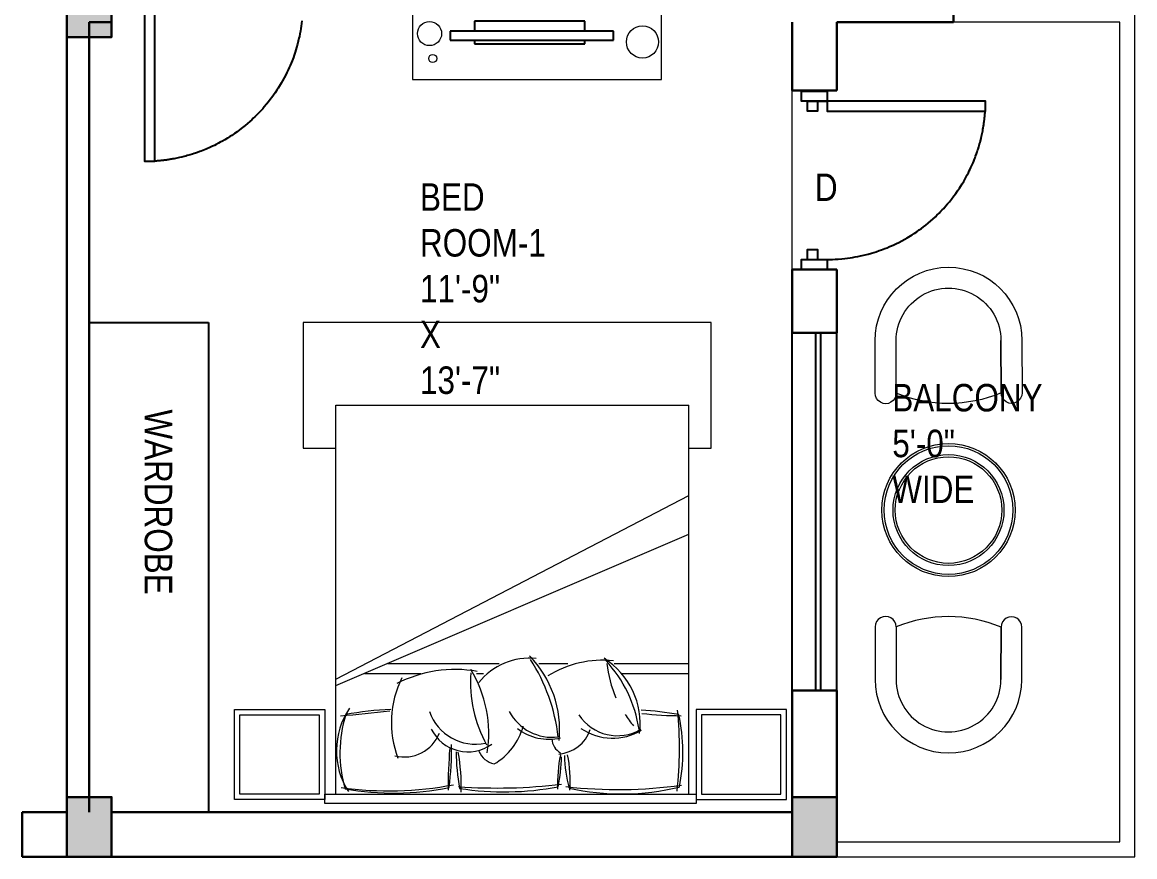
# Model space of a CAD drawing. Extents: x -454308 to 890911, y -14103 to 1343694.
# Drawn here: x 201007.8 to 201231.8, y 655392.3 to 655560.3 of the extents above; entities that cross this region are included whole.
import ezdxf

# ---------------------------------------------------------------- set-up
doc = ezdxf.new("R2010")
doc.units = 0
doc.header["$MEASUREMENT"] = 0
for name, color, linetype in [('A-Door', 144, 'Continuous'), ('cup', 126, 'Continuous'), ('PERSONA', 7, 'Continuous'), ('railing', 162, 'Continuous'), ('WIN', 4, 'Continuous')]:
    doc.layers.add(name, color=color, linetype=linetype)
for name, color, linetype, lineweight in [('A-FURN', 35, 'Continuous', 5), ('A-Wall', 7, 'Continuous', 30), ('AR-FUR', 11, 'Continuous', 9), ('col', 232, 'Continuous', 30), ('Hatch Gris Claro', 9, 'Continuous', 9), ('Muebles', 46, 'Continuous', 0), ('sill', 32, 'Continuous', 25), ('TXT', 42, 'Continuous', 25)]:
    doc.layers.add(name, color=color, linetype=linetype, lineweight=lineweight)
doc.styles.get("Standard").update_dxf_attribs({"font": 'stylu.ttf', "height": 7})

# ---------------------------------------------------------------- blocks, each defined once
blk = doc.blocks.new('cdsaf')
at = {"color": 5}
for p, q in [((1185429.42, 734143.15, 20311.96), (1185429.42, 734106.36, 20311.96)), ((1185431.44, 734143.15, 20311.96), (1185429.42, 734143.15, 20311.96)), ((1185431.44, 734106.36, 20311.96), (1185431.44, 734143.15, 20311.96)), ((1185427.16, 734136.71, 20311.96), (1185427.16, 734111.82, 20311.96)), ((1185429.42, 734136.71, 20311.96), (1185427.16, 734136.71, 20311.96)), ((1185432.29, 734136.71, 20311.96), (1185431.44, 734136.71, 20311.96)), ((1185432.29, 734111.82, 20311.96), (1185432.29, 734136.71, 20311.96)), ((1185427.16, 734111.82, 20311.96), (1185429.42, 734111.82, 20311.96)), ((1185431.44, 734111.82, 20311.96), (1185432.29, 734111.82, 20311.96)), ((1185429.42, 734106.36, 20311.96), (1185431.44, 734106.36, 20311.96))]:
    blk.add_line(p, q, dxfattribs=at)
blk = doc.blocks.new('WEWEEQ')
at = {"layer": 'Muebles'}
blk.add_lwpolyline([(1107845.51, 737873.28), (1107829.48, 737873.28), (1107829.48, 737823.12), (1107845.51, 737823.12)], close=True, dxfattribs=at)
for centre, radius in [((1107838.73, 737869.84), 2.43), ((1107833.71, 737869.19), 0.81), ((1107837.04, 737826.97), 3.24)]:
    blk.add_circle(centre, radius, dxfattribs=at)
at = {"color": 6, "linetype": 'ByBlock', "lineweight": 5, "xscale": 0.8945132207591084, "yscale": 0.8945132207591084, "zscale": 0.8945132207591084, "rotation": 180}
blk.add_blockref('cdsaf', (2168221.49, 1394533.53, 55552.59), dxfattribs=at)
blk = doc.blocks.new('bed 111111')
at = {"layer": 'AR-FUR'}
for p, q in [((-0.8649, 1.3945), (-0.8649, -0.4997)), ((-0.8172, 1.3945), (-0.8649, 1.3945)), ((-0.8172, -0.4997), (-0.8172, 1.3945)), ((-0.2634, -0.4435), (0.5086, 1.3565)), ((-0.151, 0.5919), (-0.151, 0.7393)), ((-0.2018, 0.2738), (-0.2018, 0.3108)), ((-0.8649, -0.4997), (-0.8172, -0.4997))]:
    blk.add_line(p, q, dxfattribs=at)
at = {"layer": 'AR-FUR', "color": 251}
for p, q in [((-0.8172, 1.3565), (1.1658, 1.3565)), ((-0.231, -0.4435), (0.7065, 1.3565)), ((-0.2018, 1.016), (-0.2018, 1.3565)), ((-0.151, 0.9769), (-0.151, 1.3565)), ((1.1658, -0.4435), (1.1658, 1.3565)), ((-0.151, -0.177), (-0.151, 0.3896)), ((-0.2018, -0.2973), (-0.2018, -0.0096)), ((-0.8172, -0.4435), (1.1658, -0.4435))]:
    blk.add_line(p, q, dxfattribs=at)
at = {"layer": 'AR-FUR'}
for points in [[(-0.3849, 1.8545), (-0.3849, 1.3945), (-0.8449, 1.3945), (-0.8449, 1.8545)], [(-0.4126, 1.8268), (-0.4126, 1.4222), (-0.8172, 1.4222), (-0.8172, 1.8268)], [(-0.3849, -0.9597), (-0.3849, -0.4997), (-0.8449, -0.4997), (-0.8449, -0.9597)], [(-0.4126, -0.9319), (-0.4126, -0.5274), (-0.8172, -0.5274), (-0.8172, -0.9319)]]:
    blk.add_lwpolyline(points, close=True, dxfattribs=at)
at = {"layer": 'AR-FUR', "extrusion": (0, 0, -1)}
for centre, major_axis, start_param, end_param in [((0.4135, 1.0155), (0.8693, -0.8693), 2.135358, 2.596989), ((-0.6029, 0.4547), (-0.6168, -0.6168), 2.151233, 2.577546), ((-1.9428, 1.0262), (1.1008, -1.1008), 5.317309, 5.441753), ((-0.2479, 0.9685), (0.2006, -0.2006), 1.751453, 2.903235), ((-0.4597, 0.7123), (0.2807, -0.2807), 3.804818, 4.933588), ((-0.6654, 0.9181), (-0.3757, -0.3757), 3.823105, 4.483365), ((-0.4265, 0.678), (0.132, -0.132), 2.441833, 3.593049), ((-0.5998, 1.4582), (-0.5204, -0.5204), -0.757256, -0.529592), ((0.6668, 0.4149), (-1.0409, -1.0409), 0.630608, 0.974387), ((-0.7629, 1.4252), (0.5216, -0.5216), 0.585091, 0.82334), ((-0.5939, -0.2888), (-0.7054, -0.7054), 2.16954, 2.32419), ((-0.5288, 0.748), (0.0636, -0.0636), 0.857002, 1.830616), ((-0.2789, 0.642), (-0.1822, -0.1822), 0.120756, 1.023991), ((-0.4885, 0.16), (0.3807, -0.3807), 3.825535, 4.703193), ((-0.457, 0.546), (-0.2361, -0.2361), 3.827833, 4.821859), ((-0.3841, 0.2013), (-0.2284, -0.2284), 1.31402, 2.087383), ((-0.5579, 0.3869), (-0.076, -0.076), -0.407023, 0.572892), ((-0.3929, 0.2303), (0.1472, -0.1472), 1.241939, 2.981597), ((-0.5067, -0.2882), (0.4419, -0.4419), 3.766461, 4.474078), ((-0.8424, 0.1671), (-0.4675, -0.4675), 3.758339, 4.39729), ((-0.5994, 1.2063), (-0.7323, -0.7323), -0.784247, -0.602664), ((0.6231, -0.1482), (1.0143, -1.0143), 2.182404, 2.554333), ((-0.5854, -1.358), (1.0644, -1.0644), 3.795161, 3.941764), ((-0.4353, -0.0938), (-0.1358, -0.1358), 0.534678, 1.98218), ((-0.4521, 0.3531), (-0.3626, -0.3626), -1.247956, -0.42416), ((-1.8536, -0.1133), (-1.0388, -1.0388), 3.961011, 4.118365), ((-0.6065, 0.2399), (0.4681, -0.4681), 0.486234, 1.065936)]:
    blk.add_ellipse(centre, major_axis=major_axis, ratio=1, start_param=start_param, end_param=end_param, dxfattribs=at)
at = {"layer": 'AR-FUR', "color": 251, "extrusion": (0, 0, -1)}
for centre, major_axis, start_param, end_param in [((-0.5854, -0.6035), (1.3528, -1.3528), 3.814055, 4.030079), ((1.5625, 0.993), (-1.6658, -1.6658), 0.673847, 0.924545), ((1.5526, 1.3309), (-1.3927, -1.3927), 0.677, 0.778682), ((-0.2845, 0.9931), (-0.1657, -0.1657), -0.207552, 1.319983), ((-0.5866, 0.4458), (0.4702, -0.4702), 4.076, 4.671895), ((-0.0866, 1.5296), (0.42, -0.42), 1.362212, 1.484388), ((-0.0866, 1.5296), (0.42, -0.42), 0.892669, 1.199073), ((-0.7563, 0.0062), (0.5275, -0.5275), 3.872485, 4.116068), ((2.032, 0.3804), (-1.9923, -1.9923), 0.715059, 0.90208), ((-0.2783, 0.6613), (0.176, -0.176), 1.274089, 2.475678), ((-0.6338, -0.2362), (0.6602, -0.6602), 4.043868, 4.496311), ((-0.3136, 0.269), (-0.1757, -0.1757), -0.450892, 0.994118), ((-0.2465, 0.9031), (-0.4664, -0.4664), -0.857824, -0.280048), ((-0.7731, -0.7492), (-0.6687, -0.6687), 2.320508, 2.537901), ((0.9556, -0.1741), (1.2415, -1.2415), 2.218366, 2.546274), ((-0.8022, 3.0425), (-2.0599, -2.0599), -0.860991, -0.787253), ((11.1738, -1.4463), (8.2284, -8.2284), 2.444592, 2.466232), ((-0.5953, -0.0511), (-0.2749, -0.2749), -1.375906, -0.21834)]:
    blk.add_ellipse(centre, major_axis=major_axis, ratio=1, start_param=start_param, end_param=end_param, dxfattribs=at)
blk = doc.blocks.new('qeert')
at = {"layer": 'AR-FUR'}
blk.add_lwpolyline([(817.8551, -506.2448), (817.969, -506.2448), (817.969, -506.8852), (815.8898, -506.8852), (815.8898, -506.2448), (816.0552, -506.2448)], dxfattribs=at)
at = {"layer": 'AR-FUR', "rotation": 270}
blk.add_blockref('bed 111111', (816.4987, -505.2972), dxfattribs=at)
blk = doc.blocks.new('SINGLE CHAIR')
at = {"linetype": 'Continuous'}
for p, q in [((-8.18, 8.31), (-8.21, 20.12)), ((-3.46, 8.32), (-3.49, 20.13)), ((-3.49, 20.13), (-3.46, 8.32)), ((20.13, 20.19), (20.16, 8.38)), ((24.86, 20.2), (24.89, 8.39))]:
    blk.add_line(p, q, dxfattribs=at)
at = {"linetype": 'Continuous', "extrusion": (0, 0, -1)}
for centre, major_axis, start_param, end_param in [((8.39, -8.18), (-21.71, 21.71), 0.388215, 1.177797), ((22.5, 20.2), (1.67, 1.67), 3.924598, 7.066191), ((-5.85, 20.13), (1.67, 1.67), 3.924598, 7.066191), ((8.35, 8.35), (11.69, 11.69), 0.783006, 3.924598), ((8.35, 8.35), (-8.35, 8.35), 2.353802, 5.495395)]:
    blk.add_ellipse(centre, major_axis=major_axis, ratio=1, start_param=start_param, end_param=end_param, dxfattribs=at)
blk = doc.blocks.new('colummn')
at = {"layer": 'Hatch Gris Claro'}
blk.add_hatch(color=256, dxfattribs=at).paths.add_polyline_path([(154558.64, 675547.17), (154567.64, 675547.17), (154567.64, 675559.17), (154558.64, 675559.17)])
at = {"layer": 'col'}
blk.add_lwpolyline([(154558.64, 675547.17), (154567.64, 675547.17), (154567.64, 675559.17), (154558.64, 675559.17), (154558.64, 675547.17)], dxfattribs=at)
blk = doc.blocks.new('RERWRER')
at = {"layer": 'col'}
for p in [(8971.86, -2583.51), (9117.84, -2583.51), (8971.86, -2748.51)]:
    blk.add_blockref('colummn', p, dxfattribs=at)

msp = doc.modelspace()

# ---------------------------------------------------------------- linework, layer by layer
at = {"layer": 'A-Door'}
for points in [[(201064.152, 655560.573), (201064.087, 655560.031), (201064.016, 655559.515), (201063.937, 655559), (201063.848, 655558.48), (201063.752, 655557.969), (201063.636, 655557.405), (201063.559, 655557.054), (201063.415, 655556.446), (201063.26, 655555.845), (201063.076, 655555.19), (201062.938, 655554.727), (201062.791, 655554.264), (201062.578, 655553.629), (201062.424, 655553.197), (201062.17, 655552.523), (201061.979, 655552.046), (201061.77, 655551.546), (201061.593, 655551.142), (201061.404, 655550.726), (201061.132, 655550.153), (201060.912, 655549.709), (201060.601, 655549.111), (201060.268, 655548.503), (201059.987, 655548.014), (201059.566, 655547.315), (201059.373, 655547.007), (201059.124, 655546.621), (201058.755, 655546.072), (201058.408, 655545.576), (201058.101, 655545.155), (201057.768, 655544.712), (201057.427, 655544.276), (201057.029, 655543.785), (201056.554, 655543.224), (201056.246, 655542.874), (201055.753, 655542.336), (201055.444, 655542.01), (201055.017, 655541.575), (201054.65, 655541.213), (201054.362, 655540.938), (201054.061, 655540.658), (201053.654, 655540.29), (201053.184, 655539.88), (201052.722, 655539.492), (201052.186, 655539.062), (201051.572, 655538.591), (201051.089, 655538.237), (201050.561, 655537.865), (201050.028, 655537.506), (201049.646, 655537.258), (201049.133, 655536.937), (201048.623, 655536.631), (201048.144, 655536.355), (201047.705, 655536.112), (201047.33, 655535.911), (201046.894, 655535.686), (201046.52, 655535.499), (201046.171, 655535.331), (201045.845, 655535.178), (201045.46, 655535.003), (201045.169, 655534.875), (201044.871, 655534.748), (201044.548, 655534.614), (201044.19, 655534.47), (201043.873, 655534.347), (201043.562, 655534.23), (201043.098, 655534.062), (201043.098, 655534.062), (201042.71, 655533.927), (201042.425, 655533.833), (201042.13, 655533.737), (201042.13, 655533.737), (201041.68, 655533.598), (201041.393, 655533.513), (201041.393, 655533.513), (201041.074, 655533.422), (201041.074, 655533.422), (201040.777, 655533.34), (201040.777, 655533.34), (201040.464, 655533.258), (201040.464, 655533.258), (201039.988, 655533.139), (201039.988, 655533.139), (201039.497, 655533.024), (201039.497, 655533.024), (201038.974, 655532.911), (201038.448, 655532.806), (201038.271, 655532.773), (201038.14, 655532.749), (201037.923, 655532.71), (201037.761, 655532.683), (201037.531, 655532.645), (201037.42, 655532.628), (201037.242, 655532.6), (201037.14, 655532.585), (201037.018, 655532.567), (201036.865, 655532.546), (201036.727, 655532.527), (201036.632, 655532.514), (201036.519, 655532.5), (201036.408, 655532.486), (201036.284, 655532.471), (201036.147, 655532.454), (201036.007, 655532.439), (201035.782, 655532.414), (201035.607, 655532.397), (201035.452, 655532.382), (201035.262, 655532.365), (201035.167, 655532.357), (201035.037, 655532.346), (201034.881, 655532.334), (201034.742, 655532.324), (201034.627, 655532.324), (201034.482, 655532.244), (201032.49, 655532.244), (201032.49, 655569.278)], [(201034.482, 655564.102), (201034.482, 655532.244)], [(201164.739, 655510.535), (201164.739, 655512.526), (201169.915, 655512.526), (201169.915, 655510.535), (201164.739, 655510.535), (201164.739, 655512.526), (201165.933, 655512.526), (201165.933, 655514.517), (201167.924, 655514.517), (201167.924, 655512.526), (201169.915, 655512.526), (201170.959, 655512.543), (201171.537, 655512.567), (201172.108, 655512.601), (201172.877, 655512.664), (201173.444, 655512.722), (201173.986, 655512.787), (201174.502, 655512.858), (201175.017, 655512.937), (201175.537, 655513.026), (201176.048, 655513.121), (201176.612, 655513.237), (201176.963, 655513.315), (201177.571, 655513.459), (201178.172, 655513.614), (201178.827, 655513.798), (201179.29, 655513.936), (201179.753, 655514.083), (201180.388, 655514.296), (201180.82, 655514.45), (201181.494, 655514.704), (201181.971, 655514.895), (201182.47, 655515.104), (201182.875, 655515.281), (201183.291, 655515.47), (201183.864, 655515.742), (201184.308, 655515.962), (201184.906, 655516.273), (201185.514, 655516.606), (201186.003, 655516.886), (201186.702, 655517.307), (201187.01, 655517.5), (201187.396, 655517.75), (201187.945, 655518.118), (201188.441, 655518.466), (201188.862, 655518.772), (201189.305, 655519.106), (201189.741, 655519.446), (201190.232, 655519.845), (201190.793, 655520.32), (201191.143, 655520.628), (201191.681, 655521.12), (201192.007, 655521.43), (201192.442, 655521.857), (201192.804, 655522.224), (201193.079, 655522.512), (201193.359, 655522.812), (201193.727, 655523.22), (201194.137, 655523.69), (201194.525, 655524.152), (201194.955, 655524.688), (201195.426, 655525.302), (201195.78, 655525.784), (201196.152, 655526.313), (201196.511, 655526.846), (201196.759, 655527.228), (201197.08, 655527.74), (201197.386, 655528.251), (201197.662, 655528.73), (201197.905, 655529.168), (201198.106, 655529.544), (201198.331, 655529.98), (201198.518, 655530.354), (201198.686, 655530.702), (201198.839, 655531.029), (201199.014, 655531.414), (201199.142, 655531.705), (201199.269, 655532.003), (201199.403, 655532.326), (201199.547, 655532.684), (201199.67, 655533.001), (201199.787, 655533.311), (201199.955, 655533.776), (201199.955, 655533.776), (201200.089, 655534.164), (201200.184, 655534.448), (201200.28, 655534.744), (201200.28, 655534.744), (201200.419, 655535.194), (201200.504, 655535.481), (201200.504, 655535.481), (201200.595, 655535.8), (201200.595, 655535.8), (201200.677, 655536.097), (201200.677, 655536.097), (201200.759, 655536.409), (201200.759, 655536.409), (201200.878, 655536.886), (201200.878, 655536.886), (201200.993, 655537.377), (201200.993, 655537.377), (201201.106, 655537.9), (201201.211, 655538.425), (201201.244, 655538.603), (201201.268, 655538.734), (201201.307, 655538.951), (201201.334, 655539.113), (201201.372, 655539.343), (201201.389, 655539.454), (201201.417, 655539.632), (201201.432, 655539.734), (201201.45, 655539.856), (201201.471, 655540.009), (201201.49, 655540.147), (201201.503, 655540.242), (201201.517, 655540.355), (201201.531, 655540.466), (201201.546, 655540.59), (201201.563, 655540.727), (201201.578, 655540.866), (201201.603, 655541.092), (201201.62, 655541.266), (201201.635, 655541.422), (201201.652, 655541.611), (201201.66, 655541.707), (201201.671, 655541.837), (201201.683, 655541.993), (201201.693, 655542.132), (201201.693, 655542.246), (201201.773, 655542.392), (201201.773, 655544.383), (201164.739, 655544.383), (201164.739, 655546.374), (201169.915, 655546.374), (201169.915, 655544.383), (201167.924, 655544.383), (201167.924, 655542.392), (201165.933, 655542.392), (201165.933, 655544.383), (201169.915, 655544.383), (201169.915, 655542.392), (201201.773, 655542.392)]]:
    msp.add_lwpolyline(points, dxfattribs=at)
at = {"layer": 'A-FURN'}
for radius in [13.404, 12.957, 11.17, 10.723]:
    msp.add_circle((201194.329, 655462.074), radius, dxfattribs=at)
at = {"layer": 'A-Wall'}
for p, q in [((201195.339, 655592.021), (201195.339, 655560.277)), ((201016.839, 655569.277), (201016.839, 655401.284)), ((201021.339, 655560.277), (201021.339, 655401.284)), ((201025.839, 655560.277), (201021.339, 655560.277)), ((201162.827, 655546.535), (201162.827, 655560.277)), ((201171.827, 655560.277), (201195.339, 655560.277)), ((201171.827, 655560.277), (201171.827, 655546.535)), ((201171.827, 655546.535), (201162.827, 655546.535)), ((201162.827, 655497.78), (201162.827, 655510.535)), ((201171.827, 655510.535), (201162.827, 655510.535)), ((201171.827, 655497.78), (201171.827, 655510.535)), ((201171.827, 655497.78), (201162.827, 655497.78)), ((201171.827, 655425.78), (201162.827, 655425.78)), ((201162.827, 655425.78), (201162.827, 655404.284)), ((201171.827, 655404.284), (201171.827, 655425.78)), ((201007.839, 655392.284), (201007.839, 655401.284)), ((201007.839, 655401.284), (201016.839, 655401.284)), ((201025.839, 655401.284), (201162.827, 655401.284)), ((201016.839, 655392.284), (201007.839, 655392.284)), ((201025.839, 655392.284), (201162.827, 655392.284))]:
    msp.add_line(p, q, dxfattribs=at)
at = {"layer": 'AR-FUR'}
msp.add_line((201162.827, 655510.535), (201162.827, 655546.535), dxfattribs=at)
at = {"layer": 'cup'}
for p, q in [((201021.339, 655499.832), (201045.339, 655499.832)), ((201045.339, 655499.832), (201045.339, 655401.284))]:
    msp.add_line(p, q, dxfattribs=at)
at = {"layer": 'railing', "lineweight": 0, "ltscale": 9}
for p, q in [((201231.827, 655392.284), (201231.827, 655563.277)), ((201228.827, 655560.277), (201195.339, 655560.277)), ((201228.827, 655395.284), (201228.827, 655560.277)), ((201171.827, 655395.284), (201228.827, 655395.284)), ((201171.827, 655392.284), (201231.827, 655392.284))]:
    msp.add_line(p, q, dxfattribs=at)
at = {"layer": 'sill'}
for p, q in [((201162.827, 655425.78), (201162.827, 655497.78)), ((201171.827, 655425.78), (201171.827, 655497.78))]:
    msp.add_line(p, q, dxfattribs=at)
at = {"layer": 'WIN'}
for p, q in [((201167.571, 655497.78), (201167.571, 655425.78)), ((201168.571, 655497.78), (201168.571, 655425.78))]:
    msp.add_line(p, q, dxfattribs=at)

# ---------------------------------------------------------------- block references
at = {"layer": 'A-FURN', "rotation": 180}
for name, p, xscale, yscale, zscale in [('SINGLE CHAIR', (201201.794, 655503.65), 0.893617020919919, 0.893617020919919, 0.893617020919919), ('qeert', (168852.266, 635487.487), -39.48101731830775, 39.48101731830775, 39.48101731830773)]:
    msp.add_blockref(name, p, dxfattribs=dict(at, xscale=xscale, yscale=yscale, zscale=zscale))
at = {"layer": 'A-FURN', "xscale": -0.893617020919919, "yscale": 0.893617020919919, "zscale": 0.893617020919919}
msp.add_blockref('SINGLE CHAIR', (201201.784, 655420.498), dxfattribs=at)
at = {"layer": 'col', "xscale": -1, "rotation": 180}
msp.add_blockref('RERWRER', (37486.342, 1328367.943), dxfattribs=at)
at = {"layer": 'PERSONA', "linetype": 'ByBlock', "rotation": 90}
msp.add_blockref('WEWEEQ', (938959.678, -452280.732), dxfattribs=at)

# ---------------------------------------------------------------- texts
at = {"layer": 'TXT', "lineweight": 25, "extrusion": (0, 0, -1), "insert": (201167.428, 655524.277), "char_height": 5.52888, "width": 0.19631, "attachment_point": 1, "text_direction": (1, 0, 0)}
msp.add_mtext('{\\fArial Narrow|b0|i0|c0|p34;D}', dxfattribs=at)
at = {"layer": 'TXT', "lineweight": 25, "char_height": 5.52888, "width": 0.19631, "attachment_point": 1}
for s, insert in [('{\\fArial Narrow|b0|i0|c0|p34; BED ROOM-1\\P 11\'-9" X 13\'-7"}', (201087.916, 655527.854)), ('{\\fArial Narrow|b0|i0|c0|p34;BALCONY\\P5\'-0" WIDE}', (201183.01, 655487.464))]:
    msp.add_mtext(s, dxfattribs=dict(at, insert=insert))
at = {"layer": 'TXT', "lineweight": 25, "insert": (201038.029, 655482.326), "char_height": 5.52888, "width": 17.52553, "attachment_point": 1, "rotation": 270}
msp.add_mtext('{\\fArial Narrow|b0|i0|c0|p34;WARDROBE}', dxfattribs=at)

doc.saveas('drawing.dxf')
